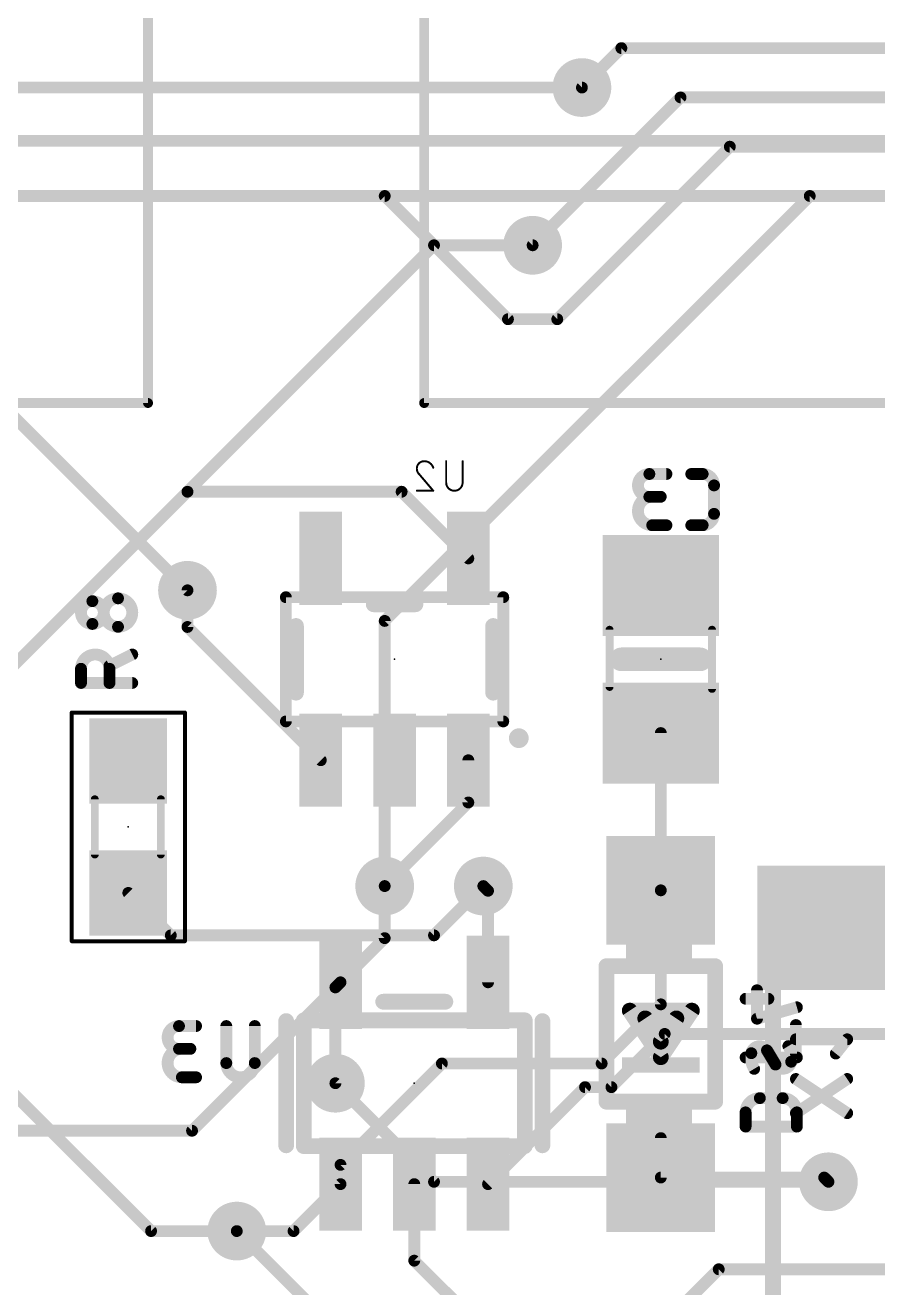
# Model space of a CAD drawing. Extents: x -5 to 151, y -26 to 100.
# Drawn here: x 94.43 to 105.41, y 0.54 to 16.8 of the extents above; entities that cross this region are included whole.
import ezdxf

# ---------------------------------------------------------------- set-up
doc = ezdxf.new("R2010")
doc.units = 0
for name, color, linetype in [('1', 12, 'CONTINUOUS'), ('16', 132, 'CONTINUOUS'), ('18', 110, 'CONTINUOUS'), ('22', 253, 'CONTINUOUS'), ('23', 53, 'CONTINUOUS'), ('24', 53, 'CONTINUOUS'), ('25', 253, 'CONTINUOUS'), ('26', 253, 'CONTINUOUS'), ('39', 12, 'CONTINUOUS'), ('51', 253, 'CONTINUOUS'), ('52', 253, 'CONTINUOUS')]:
    doc.layers.add(name, color=color, linetype=linetype)

# ---------------------------------------------------------------- blocks, each defined once
blk = doc.blocks.new('RECT')
blk.add_solid([(-0.5, -0.5), (0.5, -0.5), (-0.5, 0.5), (0.5, 0.5)])
blk = doc.blocks.new('ROUNDV')
at = {"const_width": 0.5}
blk.add_lwpolyline([(0, -0.25, 1), (0, 0.25, 1), (0, -0.25)], format="xyb", dxfattribs=at)

msp = doc.modelspace()

# ---------------------------------------------------------------- linework, layer by layer
at = {"layer": '1', "const_width": 0.1524}
for points in [[(101.6, 16.002), (102.108, 16.51)], [(102.108, 16.51), (111.76, 16.51)], [(100.965, 13.97), (102.87, 15.875)], [(102.87, 15.875), (112.395, 15.875)], [(101.2825, 13.0175), (103.505, 15.24)], [(103.505, 15.24), (113.665, 15.24)], [(89.535, 14.605), (99.06, 14.605)], [(99.06, 14.605), (100.6475, 13.0175)], [(104.5344, 14.605), (99.06, 9.1306)], [(111.125, 14.605), (104.5344, 14.605)], [(100.6475, 13.0175), (101.2825, 13.0175)], [(96.52, 9.525), (93.98, 12.065)], [(99.06, 9.1306), (99.06, 5.715)], [(96.305, 5.08), (95.758, 5.627)], [(100.33, 5.715), (99.695, 5.08)], [(99.695, 5.08), (96.305, 5.08)], [(93.472, 3.849), (96.051, 1.27)], [(99.695, 1.905), (98.425, 3.175)], [(104.775, 1.905), (99.695, 1.905)], [(96.051, 1.27), (97.155, 1.27)]]:
    msp.add_lwpolyline(points, dxfattribs=at)
at = {"layer": '1', "const_width": 0.0762}
for points in [[(102.108, 16.5481, 1), (102.108, 16.4719)], [(102.1349, 16.4831, 1), (102.0811, 16.5369)], [(101.5731, 16.0289, 1), (101.6269, 15.9751)], [(102.87, 15.9131, 1), (102.87, 15.8369)], [(102.8969, 15.8481, 1), (102.8431, 15.9019)], [(103.505, 15.2781, 1), (103.505, 15.2019)], [(103.5319, 15.2131, 1), (103.4781, 15.2669)], [(99.0869, 14.6319, 1), (99.0331, 14.5781)], [(99.06, 14.5669, 1), (99.06, 14.6431)], [(104.5344, 14.6431, 1), (104.5344, 14.5669)], [(104.5614, 14.5781, 1), (104.5075, 14.6319)], [(100.9381, 13.9969, 1), (100.9919, 13.9431)], [(100.6475, 13.0556, 1), (100.6475, 12.9794)], [(100.6206, 12.9906, 1), (100.6744, 13.0444)], [(101.2556, 13.0444, 1), (101.3094, 12.9906)], [(101.2825, 12.9794, 1), (101.2825, 13.0556)], [(96.4931, 9.4981, 1), (96.5469, 9.5519)], [(99.0981, 9.1306, 1), (99.0219, 9.1306)], [(99.0331, 9.1575, 1), (99.0869, 9.1036)], [(95.7849, 5.6539, 1), (95.7311, 5.6001)], [(99.0219, 5.715, 1), (99.0981, 5.715)], [(100.3569, 5.6881, 1), (100.3031, 5.7419)], [(96.305, 5.1181, 1), (96.305, 5.0419)], [(96.2781, 5.0531, 1), (96.3319, 5.1069)], [(99.6681, 5.1069, 1), (99.7219, 5.0531)], [(99.695, 5.0419, 1), (99.695, 5.1181)], [(98.4519, 3.2019, 1), (98.3981, 3.1481)], [(99.695, 1.9431, 1), (99.695, 1.8669)], [(99.6681, 1.8781, 1), (99.7219, 1.9319)], [(104.775, 1.8669, 1), (104.775, 1.9431)], [(96.051, 1.3081, 1), (96.051, 1.2319)], [(96.0241, 1.2431, 1), (96.0779, 1.2969)], [(97.155, 1.2319, 1), (97.155, 1.3081)]]:
    msp.add_lwpolyline(points, format="xyb", dxfattribs=at)
at = {"layer": '16', "const_width": 0.1524}
for points in [[(101.6, 16.002), (91.44, 16.002)], [(92.15, 15.315), (109.18, 15.315)], [(92.71, 14.605), (107.315, 14.605)], [(96.52, 10.795), (99.695, 13.97)], [(99.695, 13.97), (100.965, 13.97)], [(90.805, 5.08), (96.52, 10.795)], [(96.52, 10.795), (99.2781, 10.795)], [(99.2781, 10.795), (100.137, 9.9361)], [(96.52, 9.0529), (96.52, 9.525)], [(98.237, 7.3359), (96.52, 9.0529)], [(102.616, 5.66), (102.616, 7.686)], [(100.137, 6.792), (100.137, 7.3359)], [(99.06, 5.715), (100.137, 6.792)], [(99.06, 5.0441), (99.06, 5.715)], [(100.391, 5.654), (100.33, 5.715)], [(100.391, 4.4751), (100.391, 5.654)], [(102.616, 4.191), (102.616, 5.66)], [(98.491, 4.4751), (99.06, 5.0441)], [(96.5787, 2.5628), (98.425, 4.4091)], [(98.425, 4.4091), (98.491, 4.4751)], [(98.425, 3.175), (98.425, 4.4091)], [(101.854, 3.429), (102.616, 4.191)], [(101.9803, 3.1242), (102.6661, 3.81)], [(108.585, 3.81), (102.6661, 3.81)], [(98.491, 2.1232), (99.7968, 3.429)], [(99.7968, 3.429), (101.854, 3.429)], [(100.391, 1.8749), (101.6403, 3.1242)], [(101.6403, 3.1242), (101.9803, 3.1242)], [(82.2932, 2.5628), (96.5787, 2.5628)], [(102.616, 1.96), (102.616, 2.468)], [(98.491, 2.1232), (98.491, 1.8749)], [(102.616, 1.96), (104.72, 1.96)], [(104.72, 1.96), (104.775, 1.905)], [(97.8861, 1.27), (98.491, 1.8749)], [(99.441, 1.8749), (99.441, 0.889)], [(97.155, 1.27), (97.8861, 1.27)], [(97.155, 1.27), (99.695, -1.27)], [(99.441, 0.889), (100.33, 0)], [(101.314, -1.27), (103.362, 0.778)], [(103.362, 0.778), (110.761, 0.778)]]:
    msp.add_lwpolyline(points, dxfattribs=at)
at = {"layer": '16', "const_width": 0.0762}
for points in [[(101.6, 15.9639, 1), (101.6, 16.0401)], [(99.695, 14.0081, 1), (99.695, 13.9319)], [(99.7219, 13.9431, 1), (99.6681, 13.9969)], [(100.965, 13.9319, 1), (100.965, 14.0081)], [(96.52, 10.8331, 1), (96.52, 10.7569)], [(96.4931, 10.8219, 1), (96.5469, 10.7681)], [(96.5469, 10.7681, 1), (96.4931, 10.8219)], [(99.305, 10.8219, 1), (99.2512, 10.7681)], [(99.2781, 10.7569, 1), (99.2781, 10.8331)], [(100.1101, 9.9092, 1), (100.1639, 9.963)], [(96.5581, 9.525, 1), (96.4819, 9.525)], [(96.5469, 9.0798, 1), (96.4931, 9.026)], [(96.4819, 9.0529, 1), (96.5581, 9.0529)], [(102.6541, 7.686, 1), (102.5779, 7.686)], [(98.2101, 7.309, 1), (98.2639, 7.3628)], [(100.1751, 7.3359, 1), (100.0989, 7.3359)], [(100.1639, 6.7651, 1), (100.1101, 6.8189)], [(100.0989, 6.792, 1), (100.1751, 6.792)], [(99.0981, 5.715, 1), (99.0219, 5.715)], [(99.0331, 5.7419, 1), (99.0869, 5.6881)], [(100.3569, 5.7419, 1), (100.3031, 5.6881)], [(100.4291, 5.654, 1), (100.3529, 5.654)], [(100.3641, 5.6271, 1), (100.4179, 5.6809)], [(102.6541, 5.66, 1), (102.5779, 5.66)], [(102.5779, 5.66, 1), (102.6541, 5.66)], [(99.0219, 5.0441, 1), (99.0981, 5.0441)], [(99.0869, 5.0172, 1), (99.0331, 5.071)], [(98.4631, 4.4091, 1), (98.3869, 4.4091)], [(98.3981, 4.436, 1), (98.4519, 4.3822)], [(98.4519, 4.3822, 1), (98.3981, 4.436)], [(98.4641, 4.502, 1), (98.5179, 4.4482)], [(98.5179, 4.4482, 1), (98.4641, 4.502)], [(100.3529, 4.4751, 1), (100.4291, 4.4751)], [(102.5779, 4.191, 1), (102.6541, 4.191)], [(102.6429, 4.1641, 1), (102.5891, 4.2179)], [(102.6661, 3.8481, 1), (102.6661, 3.7719)], [(102.693, 3.7831, 1), (102.6391, 3.8369)], [(99.7968, 3.4671, 1), (99.7968, 3.3909)], [(99.8238, 3.4021, 1), (99.7699, 3.4559)], [(101.8271, 3.4559, 1), (101.8809, 3.4021)], [(101.854, 3.3909, 1), (101.854, 3.4671)], [(98.3869, 3.175, 1), (98.4631, 3.175)], [(101.6403, 3.1623, 1), (101.6403, 3.0861)], [(101.6672, 3.0973, 1), (101.6134, 3.1511)], [(101.9533, 3.1511, 1), (102.0072, 3.0973)], [(101.9803, 3.0861, 1), (101.9803, 3.1623)], [(96.5517, 2.5897, 1), (96.6056, 2.5358)], [(96.5787, 2.5247, 1), (96.5787, 2.6009)], [(102.6541, 2.468, 1), (102.5779, 2.468)], [(98.5291, 2.1232, 1), (98.4529, 2.1232)], [(98.4641, 2.1501, 1), (98.5179, 2.0962)], [(102.616, 1.9981, 1), (102.616, 1.9219)], [(102.5779, 1.96, 1), (102.6541, 1.96)], [(104.7469, 1.9869, 1), (104.6931, 1.9331)], [(104.72, 1.9219, 1), (104.72, 1.9981)], [(104.7481, 1.8781, 1), (104.8019, 1.9319)], [(98.4529, 1.8749, 1), (98.5291, 1.8749)], [(98.5179, 1.848, 1), (98.4641, 1.9018)], [(99.4791, 1.8749, 1), (99.4029, 1.8749)], [(100.3641, 1.9018, 1), (100.4179, 1.848)], [(97.155, 1.3081, 1), (97.155, 1.2319)], [(97.1819, 1.2969, 1), (97.1281, 1.2431)], [(97.8592, 1.2969, 1), (97.913, 1.2431)], [(97.8861, 1.2319, 1), (97.8861, 1.3081)], [(99.4029, 0.889, 1), (99.4791, 0.889)], [(99.4679, 0.9159, 1), (99.4141, 0.8621)], [(103.362, 0.8161, 1), (103.362, 0.7399)], [(103.3889, 0.7511, 1), (103.3351, 0.8049)]]:
    msp.add_lwpolyline(points, format="xyb", dxfattribs=at)
at = {"layer": '22'}
for points, const_width in [([(99.4554, 9.3448), (98.9186, 9.3448)], 0.2032), ([(97.917, 9.0654), (97.917, 8.2066)], 0.2032), ([(100.457, 8.2066), (100.457, 9.0654)], 0.2032), ([(103.124, 8.636), (102.108, 8.636)], 0.3048), ([(101.916, 4.683), (101.916, 2.937)], 0.2032), ([(103.316, 2.937), (103.316, 4.683)], 0.2032), ([(99.841, 4.225), (99.041, 4.225)], 0.2032), ([(97.791, 3.975), (97.791, 2.375)], 0.2032), ([(101.091, 3.975), (101.091, 2.375)], 0.2032), ([(103.016, 4.11), (102.216, 4.11)], 0.2032), ([(102.216, 4.11), (102.616, 3.51)], 0.2032), ([(102.816, 4.01), (102.416, 4.01)], 0.2032), ([(102.416, 4.01), (102.616, 3.71)], 0.2032), ([(102.616, 3.51), (103.016, 4.11)], 0.2032), ([(102.616, 3.71), (102.816, 4.01)], 0.2032), ([(104.061, 4.028), (104.061, -0.472)], 0.2032), ([(102.5155, 3.8608), (102.7165, 3.8608)], 0.2032)]:
    msp.add_lwpolyline(points, dxfattribs=dict(at, const_width=const_width))
for points, const_width in [([(98.9186, 9.3956, 1), (98.9186, 9.294)], 0.1016), ([(99.4554, 9.294, 1), (99.4554, 9.3956)], 0.1016), ([(97.9678, 9.0654, 1), (97.8662, 9.0654)], 0.1016), ([(100.5078, 9.0654, 1), (100.4062, 9.0654)], 0.1016), ([(102.108, 8.7122, 1), (102.108, 8.5598)], 0.1524), ([(103.124, 8.5598, 1), (103.124, 8.7122)], 0.1524), ([(97.8662, 8.2066, 1), (97.9678, 8.2066)], 0.1016), ([(100.4062, 8.2066, 1), (100.5078, 8.2066)], 0.1016), ([(100.7872, 7.5565, 1), (100.7872, 7.6835, 1), (100.7872, 7.5565)], 0.127), ([(101.9668, 4.683, 1), (101.8652, 4.683)], 0.1016), ([(103.3668, 4.683, 1), (103.2652, 4.683)], 0.1016), ([(99.041, 4.2758, 1), (99.041, 4.1742)], 0.1016), ([(99.841, 4.1742, 1), (99.841, 4.2758)], 0.1016), ([(97.8418, 3.975, 1), (97.7402, 3.975)], 0.1016), ([(101.1418, 3.975, 1), (101.0402, 3.975)], 0.1016), ([(102.216, 4.1608, 1), (102.216, 4.0592)], 0.1016), ([(102.2583, 4.1382, 1), (102.1737, 4.0818)], 0.1016), ([(102.416, 4.0608, 1), (102.416, 3.9592)], 0.1016), ([(102.4583, 4.0382, 1), (102.3737, 3.9818)], 0.1016), ([(102.8583, 3.9818, 1), (102.7737, 4.0382)], 0.1016), ([(102.816, 3.9592, 1), (102.816, 4.0608)], 0.1016), ([(103.0583, 4.0818, 1), (102.9737, 4.1382)], 0.1016), ([(103.016, 4.0592, 1), (103.016, 4.1608)], 0.1016), ([(104.1118, 4.028, 1), (104.0102, 4.028)], 0.1016), ([(102.5155, 3.9116, 1), (102.5155, 3.81)], 0.1016), ([(102.7165, 3.81, 1), (102.7165, 3.9116)], 0.1016), ([(102.5737, 3.7382, 1), (102.6583, 3.6818)], 0.1016), ([(102.5737, 3.6818, 1), (102.6583, 3.7382)], 0.1016), ([(102.5737, 3.5382, 1), (102.6583, 3.4818)], 0.1016), ([(102.5737, 3.4818, 1), (102.6583, 3.5382)], 0.1016), ([(101.8652, 2.937, 1), (101.9668, 2.937)], 0.1016), ([(103.2652, 2.937, 1), (103.3668, 2.937)], 0.1016), ([(97.7402, 2.375, 1), (97.8418, 2.375)], 0.1016), ([(101.0402, 2.375, 1), (101.1418, 2.375)], 0.1016)]:
    msp.add_lwpolyline(points, format="xyb", dxfattribs=dict(at, const_width=const_width))
at = {"layer": '23'}
msp.add_point((95.758, 6.477), dxfattribs=at)
at = {"layer": '24'}
for p in [(99.187, 8.636), (102.616, 8.636), (102.616, 3.81), (99.441, 3.175)]:
    msp.add_point(p, dxfattribs=at)
at = {"layer": '25'}
for points, const_width in [([(95.2952, 9.385, 1), (95.2952, 9.0915)], 0.1524), ([(95.2952, 9.0915, 1), (95.2952, 9.385)], 0.1524), ([(95.2952, 9.4231, 1), (95.2952, 9.3469)], 0.0762), ([(95.2952, 9.3469, 1), (95.2952, 9.4231)], 0.0762), ([(95.6254, 9.4217, 1), (95.6254, 9.0548)], 0.1524), ([(95.6254, 9.0548, 1), (95.6254, 9.4217)], 0.1524), ([(95.6254, 9.4598, 1), (95.6254, 9.3836)], 0.0762), ([(95.6254, 9.3836, 1), (95.6254, 9.4598)], 0.0762), ([(95.2952, 9.1296, 1), (95.2952, 9.0534)], 0.0762), ([(95.2952, 9.0534, 1), (95.2952, 9.1296)], 0.0762), ([(95.6254, 9.0929, 1), (95.6254, 9.0167)], 0.0762), ([(95.6254, 9.0167, 1), (95.6254, 9.0929)], 0.0762), ([(95.5153, 8.5146, 1), (95.1484, 8.5146)], 0.1524), ([(95.4983, 8.5854, 1), (95.5323, 8.5173)], 0.0762), ([(95.8258, 8.664, 1), (95.7918, 8.7322)], 0.0762), ([(95.1865, 8.5146, 1), (95.1103, 8.5146)], 0.0762), ([(95.1103, 8.5146, 1), (95.1865, 8.5146)], 0.0762), ([(95.5534, 8.5146, 1), (95.4772, 8.5146)], 0.0762), ([(95.4772, 8.5146, 1), (95.5534, 8.5146)], 0.0762), ([(95.1484, 8.3693, 1), (95.1484, 8.2931)], 0.0762), ([(95.1103, 8.3312, 1), (95.1865, 8.3312)], 0.0762), ([(95.4772, 8.3312, 1), (95.5534, 8.3312)], 0.0762), ([(95.8088, 8.2931, 1), (95.8088, 8.3693)], 0.0762)]:
    msp.add_lwpolyline(points, format="xyb", dxfattribs=dict(at, const_width=const_width))
at = {"layer": '25', "const_width": 0.1524}
for points in [[(95.8088, 8.6981), (95.5153, 8.5513)], [(95.1484, 8.3312), (95.1484, 8.5146)], [(95.5153, 8.5146), (95.5153, 8.3312)], [(95.8088, 8.3312), (95.1484, 8.3312)]]:
    msp.add_lwpolyline(points, dxfattribs=at)
at = {"layer": '26'}
for points, const_width in [([(99.48, 11.0935, 1), (99.4673, 11.0934)], 0.0127), ([(99.4673, 11.0935, 1), (99.48, 11.0935)], 0.0127), ([(99.5689, 11.1887, 0.4142), (99.4737, 11.0935)], 0.0254), ([(99.4737, 11.0935, 0.2052), (99.5054, 11.0194)], 0.0254), ([(99.6853, 11.104, 0.3252), (99.5689, 11.1887)], 0.0254), ([(99.5689, 11.195, 1), (99.5689, 11.1824)], 0.0127), ([(99.5689, 11.1824, 1), (99.5689, 11.1951)], 0.0127), ([(99.6793, 11.1021, 1), (99.6914, 11.106)], 0.0127), ([(99.858, 11.1887, 1), (99.8453, 11.1887)], 0.0127), ([(100.0696, 11.1887, 1), (100.057, 11.1887)], 0.0127), ([(102.4685, 11.0236, 1), (102.4685, 10.7301)], 0.1524), ([(102.4685, 11.0617, 1), (102.4685, 10.9855)], 0.0762), ([(102.4685, 10.9855, 1), (102.4685, 11.0617)], 0.0762), ([(102.6887, 10.9855, 1), (102.6887, 11.0617)], 0.0762), ([(103.0083, 11.0617, 1), (103.0083, 10.9855)], 0.0762), ([(103.3018, 10.8768, 0.4142), (103.155, 11.0236)], 0.1524), ([(103.155, 11.0617, 1), (103.155, 10.9855)], 0.0762), ([(103.155, 10.9855, 1), (103.155, 11.0617)], 0.0762), ([(99.5103, 11.0235, 1), (99.5006, 11.0153)], 0.0127), ([(99.5011, 11.0148, 1), (99.5098, 11.024)], 0.0127), ([(99.8516, 10.9135, 1), (100.0633, 10.9135)], 0.0254), ([(99.858, 10.9135, 1), (99.8453, 10.9135)], 0.0127), ([(99.8453, 10.9135, 1), (99.858, 10.9135)], 0.0127), ([(100.0696, 10.9135, 1), (100.057, 10.9135)], 0.0127), ([(100.057, 10.9135, 1), (100.0696, 10.9135)], 0.0127), ([(103.3399, 10.8768, 1), (103.2637, 10.8768)], 0.0762), ([(103.2637, 10.8768, 1), (103.3399, 10.8768)], 0.0762), ([(99.4737, 10.814, 1), (99.4737, 10.8014)], 0.0127), ([(99.6805, 10.8036, 1), (99.6902, 10.8118)], 0.0127), ([(99.6853, 10.8014, 1), (99.6853, 10.814)], 0.0127), ([(102.5052, 10.7301, 1), (102.5052, 10.3632)], 0.1524), ([(102.4685, 10.7682, 1), (102.4685, 10.692)], 0.0762), ([(102.4685, 10.692, 1), (102.4685, 10.7682)], 0.0762), ([(102.5052, 10.692, 1), (102.5052, 10.7682)], 0.0762), ([(102.6153, 10.692, 1), (102.6153, 10.7682)], 0.0762), ([(103.155, 10.3632, 0.4142), (103.3018, 10.51)], 0.1524), ([(103.3399, 10.51, 1), (103.2637, 10.51)], 0.0762), ([(102.5052, 10.4013, 1), (102.5052, 10.3251)], 0.0762), ([(102.5052, 10.3251, 1), (102.5052, 10.4013)], 0.0762), ([(102.6887, 10.3251, 1), (102.6887, 10.4013)], 0.0762), ([(103.0083, 10.4013, 1), (103.0083, 10.3251)], 0.0762), ([(103.155, 10.4013, 1), (103.155, 10.3251)], 0.0762), ([(103.155, 10.3251, 1), (103.155, 10.4013)], 0.0762), ([(103.2637, 10.51, 1), (103.3399, 10.51)], 0.0762), ([(103.8931, 4.373, 1), (103.8169, 4.373)], 0.0762), ([(103.7082, 4.301, 1), (103.7082, 4.2248)], 0.0762), ([(104.0017, 4.2248, 1), (104.0017, 4.301)], 0.0762), ([(104.3791, 4.1162, 1), (104.3581, 4.1895)], 0.0762), ([(103.8445, 4.0427, 1), (103.8654, 3.9695)], 0.0762), ([(96.4108, 3.9116, 1), (96.4108, 3.6181)], 0.1524), ([(96.4108, 3.9497, 1), (96.4108, 3.8735)], 0.0762), ([(96.4108, 3.8735, 1), (96.4108, 3.9497)], 0.0762), ([(96.6309, 3.8735, 1), (96.6309, 3.9497)], 0.0762), ([(97.058, 3.9116, 1), (96.9818, 3.9116)], 0.0762), ([(97.4249, 3.9116, 1), (97.3487, 3.9116)], 0.0762), ([(103.8169, 4.0061, 1), (103.8931, 4.0061)], 0.0762), ([(104.394, 3.9243, 1), (104.3178, 3.9243)], 0.0762), ([(104.3559, 3.779, 1), (104.3559, 3.7028)], 0.0762), ([(105.0461, 3.7171, 1), (104.9865, 3.7647)], 0.0762), ([(105.0163, 3.7028, 1), (105.0163, 3.779)], 0.0762), ([(96.4475, 3.6181, 1), (96.4475, 3.2512)], 0.1524), ([(96.4108, 3.6562, 1), (96.4108, 3.58)], 0.0762), ([(96.4108, 3.58, 1), (96.4108, 3.6562)], 0.0762), ([(96.4475, 3.58, 1), (96.4475, 3.6562)], 0.0762), ([(96.5575, 3.58, 1), (96.5575, 3.6562)], 0.0762), ([(103.7082, 3.5449, 1), (103.7082, 3.4687)], 0.0762), ([(103.7816, 3.5618, 0.1823), (103.8183, 3.36)], 0.1524), ([(103.9834, 3.5985, 0.6916), (103.7816, 3.5618)], 0.1524), ([(103.7441, 3.5687, 1), (103.819, 3.555)], 0.0762), ([(103.8191, 3.555, 1), (103.7441, 3.5687)], 0.0762), ([(104.016, 3.6181, 1), (103.9507, 3.5789)], 0.0762), ([(103.9507, 3.5789, 1), (104.016, 3.6181)], 0.0762), ([(104.0711, 3.5264, 1), (104.0057, 3.4872)], 0.0762), ([(104.2952, 3.4517, 0.1822), (104.2585, 3.6535)], 0.1524), ([(104.2912, 3.6731, 1), (104.2259, 3.6339)], 0.0762), ([(104.3178, 3.5574, 1), (104.394, 3.5574)], 0.0762), ([(104.3686, 3.4687, 1), (104.3686, 3.5449)], 0.0762), ([(104.8398, 3.5812, 1), (104.8993, 3.5336)], 0.0762), ([(97.0199, 3.4346, 1), (97.3868, 3.4346)], 0.1524), ([(97.058, 3.4346, 1), (96.9818, 3.4346)], 0.0762), ([(96.9818, 3.4346, 1), (97.058, 3.4346)], 0.0762), ([(97.4249, 3.4346, 1), (97.3487, 3.4346)], 0.0762), ([(97.3487, 3.4346, 1), (97.4249, 3.4346)], 0.0762), ([(103.7856, 3.3404, 1), (103.8509, 3.3796)], 0.0762), ([(104.0057, 3.4872, 1), (104.0711, 3.5264)], 0.0762), ([(104.0934, 3.4151, 0.6917), (104.2952, 3.4517)], 0.1524), ([(104.1261, 3.4347, 1), (104.0608, 3.3955)], 0.0762), ([(104.0608, 3.3955, 1), (104.1261, 3.4347)], 0.0762), ([(104.2577, 3.4586, 1), (104.3327, 3.4449)], 0.0762), ([(104.3327, 3.4449, 1), (104.2577, 3.4586)], 0.0762), ([(96.4475, 3.2893, 1), (96.4475, 3.2131)], 0.0762), ([(96.4475, 3.2131, 1), (96.4475, 3.2893)], 0.0762), ([(96.6309, 3.2131, 1), (96.6309, 3.2893)], 0.0762), ([(104.377, 3.2612, 1), (104.3348, 3.1978)], 0.0762), ([(105.0374, 3.1978, 1), (104.9952, 3.2612)], 0.0762), ([(103.8916, 2.9831, 0.4142), (103.7082, 2.7996)], 0.1524), ([(103.8916, 3.0212, 1), (103.8916, 2.945)], 0.0762), ([(103.8916, 2.945, 1), (103.8916, 3.0212)], 0.0762), ([(104.3686, 2.7996, 0.4142), (104.1852, 2.9831)], 0.1524), ([(104.1852, 3.0212, 1), (104.1852, 2.945)], 0.0762), ([(104.1852, 2.945, 1), (104.1852, 3.0212)], 0.0762), ([(103.7463, 2.7996, 1), (103.6701, 2.7996)], 0.0762), ([(103.6701, 2.7996, 1), (103.7463, 2.7996)], 0.0762), ([(104.3348, 2.8209, 1), (104.377, 2.7575)], 0.0762), ([(104.4067, 2.7996, 1), (104.3305, 2.7996)], 0.0762), ([(104.3305, 2.7996, 1), (104.4067, 2.7996)], 0.0762), ([(104.9952, 2.7575, 1), (105.0374, 2.8209)], 0.0762), ([(103.7082, 2.6543, 1), (103.7082, 2.5781)], 0.0762), ([(103.6701, 2.6162, 1), (103.7463, 2.6162)], 0.0762), ([(104.3305, 2.6162, 1), (104.4067, 2.6162)], 0.0762), ([(104.3686, 2.5781, 1), (104.3686, 2.6543)], 0.0762)]:
    msp.add_lwpolyline(points, format="xyb", dxfattribs=dict(at, const_width=const_width))
for points, const_width in [([(99.8516, 10.9135), (99.8516, 11.1887)], 0.0254), ([(100.0633, 11.1887), (100.0633, 10.9135)], 0.0254), ([(102.6887, 11.0236), (102.4685, 11.0236)], 0.1524), ([(103.155, 11.0236), (103.0083, 11.0236)], 0.1524), ([(99.5054, 11.0194), (99.6853, 10.8077)], 0.0254), ([(103.3018, 10.51), (103.3018, 10.8768)], 0.1524), ([(99.6853, 10.8077), (99.4737, 10.8077)], 0.0254), ([(102.4685, 10.7301), (102.6153, 10.7301)], 0.1524), ([(102.6887, 10.3632), (102.5052, 10.3632)], 0.1524), ([(103.0083, 10.3632), (103.155, 10.3632)], 0.1524), ([(103.855, 4.0061), (103.855, 4.373)], 0.1524), ([(104.0017, 4.2629), (103.7082, 4.2629)], 0.1524), ([(104.3686, 4.1528), (103.855, 4.0061)], 0.1524), ([(96.6309, 3.9116), (96.4108, 3.9116)], 0.1524), ([(97.0199, 3.4346), (97.0199, 3.9116)], 0.1524), ([(97.3868, 3.9116), (97.3868, 3.4346)], 0.1524), ([(104.3559, 3.5574), (104.3559, 3.9243)], 0.1524), ([(105.0163, 3.7409), (104.3559, 3.7409)], 0.1524), ([(104.8695, 3.5574), (105.0163, 3.7409)], 0.1524), ([(96.4108, 3.6181), (96.5575, 3.6181)], 0.1524), ([(103.7082, 3.5068), (104.3686, 3.5068)], 0.1524), ([(104.0384, 3.5068), (103.9834, 3.5985)], 0.1524), ([(104.0384, 3.5068), (104.0934, 3.4151)], 0.1524), ([(96.6309, 3.2512), (96.4475, 3.2512)], 0.1524), ([(104.3559, 2.7892), (105.0163, 3.2295)], 0.1524), ([(105.0163, 2.7892), (104.3559, 3.2295)], 0.1524), ([(104.1852, 2.9831), (103.8916, 2.9831)], 0.1524), ([(103.7082, 2.7996), (103.7082, 2.6162)], 0.1524), ([(104.3686, 2.6162), (104.3686, 2.7996)], 0.1524), ([(103.7082, 2.6162), (104.3686, 2.6162)], 0.1524)]:
    msp.add_lwpolyline(points, dxfattribs=dict(at, const_width=const_width))
at = {"layer": '39', "const_width": 0.0508}
for points in [[(95.029, 5.004), (95.029, 7.95)], [(95.029, 7.95), (96.487, 7.95)], [(96.487, 7.95), (96.487, 5.004)], [(96.487, 5.004), (95.029, 5.004)]]:
    msp.add_lwpolyline(points, dxfattribs=at)
at = {"layer": '39', "const_width": 0.0254}
for points in [[(95.0417, 7.95, 1), (95.0163, 7.95)], [(95.029, 7.9627, 1), (95.029, 7.9373)], [(96.4997, 7.95, 1), (96.4743, 7.95)], [(96.487, 7.9373, 1), (96.487, 7.9627)], [(95.029, 5.0167, 1), (95.029, 4.9913)], [(95.0163, 5.004, 1), (95.0417, 5.004)], [(96.4743, 5.004, 1), (96.4997, 5.004)], [(96.487, 4.9913, 1), (96.487, 5.0167)]]:
    msp.add_lwpolyline(points, format="xyb", dxfattribs=at)
at = {"layer": '51'}
for points, const_width in [([(96.012, 27.432), (96.012, 11.938)], 0.127), ([(99.568, 11.938), (99.568, 27.432)], 0.127), ([(96.012, 11.938), (80.518, 11.938)], 0.127), ([(115.062, 11.938), (99.568, 11.938)], 0.127), ([(95.326, 6.121), (95.326, 6.833)], 0.1016), ([(96.177, 6.121), (96.177, 6.833)], 0.1016)]:
    msp.add_lwpolyline(points, dxfattribs=dict(at, const_width=const_width))
for points, const_width in [([(95.9802, 11.938, 1), (96.0438, 11.938)], 0.0635), ([(96.012, 11.9063, 1), (96.012, 11.9698)], 0.0635), ([(99.5362, 11.938, 1), (99.5998, 11.938)], 0.0635), ([(99.568, 11.9698, 1), (99.568, 11.9063)], 0.0635), ([(95.3514, 6.833, 1), (95.3006, 6.833)], 0.0508), ([(96.2024, 6.833, 1), (96.1516, 6.833)], 0.0508), ([(95.3006, 6.121, 1), (95.3514, 6.121)], 0.0508), ([(96.1516, 6.121, 1), (96.2024, 6.121)], 0.0508)]:
    msp.add_lwpolyline(points, format="xyb", dxfattribs=dict(at, const_width=const_width))
at = {"layer": '52'}
for points, const_width in [([(100.587, 9.436), (97.787, 9.436)], 0.1524), ([(97.787, 9.436), (97.787, 7.836)], 0.1524), ([(100.587, 9.436), (100.587, 7.836)], 0.1524), ([(101.956, 8.28), (101.956, 9.017)], 0.1016), ([(103.276, 8.255), (103.276, 9.017)], 0.1016), ([(97.787, 7.836), (100.587, 7.836)], 0.1524), ([(104.061, 5.778), (104.061, -2.222)], 0.2032), ([(111.561, 5.778), (104.061, 5.778)], 0.2032), ([(103.316, 4.683), (101.916, 4.683)], 0.2032), ([(98.0186, 3.9854), (98.0186, 2.3646)], 0.2032), ([(100.8634, 3.9854), (98.0186, 3.9854)], 0.2032), ([(100.8634, 2.3646), (100.8634, 3.9854)], 0.2032), ([(101.916, 2.937), (103.316, 2.937)], 0.2032), ([(98.0186, 2.3646), (100.8634, 2.3646)], 0.2032)]:
    msp.add_lwpolyline(points, dxfattribs=dict(at, const_width=const_width))
for points, const_width in [([(97.787, 9.4741, 1), (97.787, 9.3979)], 0.0762), ([(97.8251, 9.436, 1), (97.7489, 9.436)], 0.0762), ([(100.6251, 9.436, 1), (100.5489, 9.436)], 0.0762), ([(100.587, 9.3979, 1), (100.587, 9.4741)], 0.0762), ([(101.9814, 9.017, 1), (101.9306, 9.017)], 0.0508), ([(103.3014, 9.017, 1), (103.2506, 9.017)], 0.0508), ([(101.9306, 8.28, 1), (101.9814, 8.28)], 0.0508), ([(103.2506, 8.255, 1), (103.3014, 8.255)], 0.0508), ([(97.787, 7.8741, 1), (97.787, 7.7979)], 0.0762), ([(97.7489, 7.836, 1), (97.8251, 7.836)], 0.0762), ([(100.5489, 7.836, 1), (100.6251, 7.836)], 0.0762), ([(100.587, 7.7979, 1), (100.587, 7.8741)], 0.0762), ([(104.1118, 5.778, 1), (104.0102, 5.778)], 0.1016), ([(104.061, 5.8288, 1), (104.061, 5.7272)], 0.1016), ([(101.916, 4.7338, 1), (101.916, 4.6322)], 0.1016), ([(103.316, 4.6322, 1), (103.316, 4.7338)], 0.1016), ([(98.0694, 3.9854, 1), (97.9678, 3.9854)], 0.1016), ([(98.0186, 4.0362, 1), (98.0186, 3.9346)], 0.1016), ([(100.9142, 3.9854, 1), (100.8126, 3.9854)], 0.1016), ([(100.8634, 3.9346, 1), (100.8634, 4.0362)], 0.1016), ([(101.916, 2.9878, 1), (101.916, 2.8862)], 0.1016), ([(103.316, 2.8862, 1), (103.316, 2.9878)], 0.1016), ([(98.0186, 2.4154, 1), (98.0186, 2.3138)], 0.1016), ([(100.8634, 2.3138, 1), (100.8634, 2.4154)], 0.1016), ([(97.9678, 2.3646, 1), (98.0694, 2.3646)], 0.1016), ([(100.8126, 2.3646, 1), (100.9142, 2.3646)], 0.1016)]:
    msp.add_lwpolyline(points, format="xyb", dxfattribs=dict(at, const_width=const_width))

# ---------------------------------------------------------------- block references
at = {"layer": '1', "xscale": 1.1, "rotation": 90}
for p in [(95.758, 7.327), (95.758, 5.627)]:
    msp.add_blockref('RECT', p, dxfattribs=at)
at = {"layer": '16'}
for p, xscale, yscale, rotation in [((98.237, 9.9361), 0.55, 1.2, 180), ((100.137, 9.9361), 0.55, 1.2, 180), ((102.616, 9.586), 1.3, 1.5, 90), ((102.616, 7.686), 1.3, 1.5, 90), ((98.237, 7.3359), 0.55, 1.2, 180), ((99.187, 7.3359), 0.55, 1.2, 180), ((100.137, 7.3359), 0.55, 1.2, 180), ((105.561, 5.178), 3.4, 1.6, 180), ((98.491, 4.4751), 0.55, 1.2, 180), ((100.391, 4.4751), 0.55, 1.2, 180), ((98.491, 1.8749), 0.55, 1.2, 180), ((99.441, 1.8749), 0.55, 1.2, 180), ((100.391, 1.8749), 0.55, 1.2, 180)]:
    msp.add_blockref('RECT', p, dxfattribs=dict(at, xscale=xscale, yscale=yscale, rotation=rotation))
at = {"layer": '16', "xscale": 1.4, "yscale": 1.4}
for p in [(102.616, 5.66), (102.616, 1.96)]:
    msp.add_blockref('RECT', p, dxfattribs=at)
at = {"layer": '18', "xscale": 0.7564, "yscale": 0.7564}
for p in [(101.6, 16.002), (101.6, 16.002), (100.965, 13.97), (100.965, 13.97), (96.52, 9.525), (96.52, 9.525), (99.06, 5.715), (99.06, 5.715), (100.33, 5.715), (100.33, 5.715), (98.425, 3.175), (98.425, 3.175), (104.775, 1.905), (104.775, 1.905), (97.155, 1.27), (97.155, 1.27)]:
    msp.add_blockref('ROUNDV', p, dxfattribs=at)
at = {"layer": '22', "xscale": 0.2, "rotation": 90}
msp.add_blockref('RECT', (102.616, 3.41), dxfattribs=at)
at = {"layer": '51', "xscale": 0.5001, "yscale": 0.95, "rotation": 90}
for p in [(95.7529, 7.0573), (95.7529, 5.8889)]:
    msp.add_blockref('RECT', p, dxfattribs=at)
at = {"layer": '52'}
for p, xscale, yscale, rotation in [((98.237, 9.811), 0.5, 0.65, 180), ((100.137, 9.811), 0.5, 0.65, 180), ((102.6172, 9.3666), 0.7501, 1.4501, 90), ((102.6172, 7.9188), 0.7501, 1.4501, 90), ((98.237, 7.461), 0.5, 0.65, 180), ((99.187, 7.461), 0.5, 0.65, 180), ((100.137, 7.461), 0.5, 0.65, 180), ((102.591, 5.158), 0.75, 0.85, 90), ((98.491, 4.35), 0.5, 0.65, 180), ((100.391, 4.35), 0.5, 0.65, 180), ((102.591, 2.462), 0.75, 0.85, 90), ((98.491, 2), 0.5, 0.65, 180), ((99.441, 2), 0.5, 0.65, 180), ((100.391, 2), 0.5, 0.65, 180)]:
    msp.add_blockref('RECT', p, dxfattribs=dict(at, xscale=xscale, yscale=yscale, rotation=rotation))

doc.saveas('drawing.dxf')
